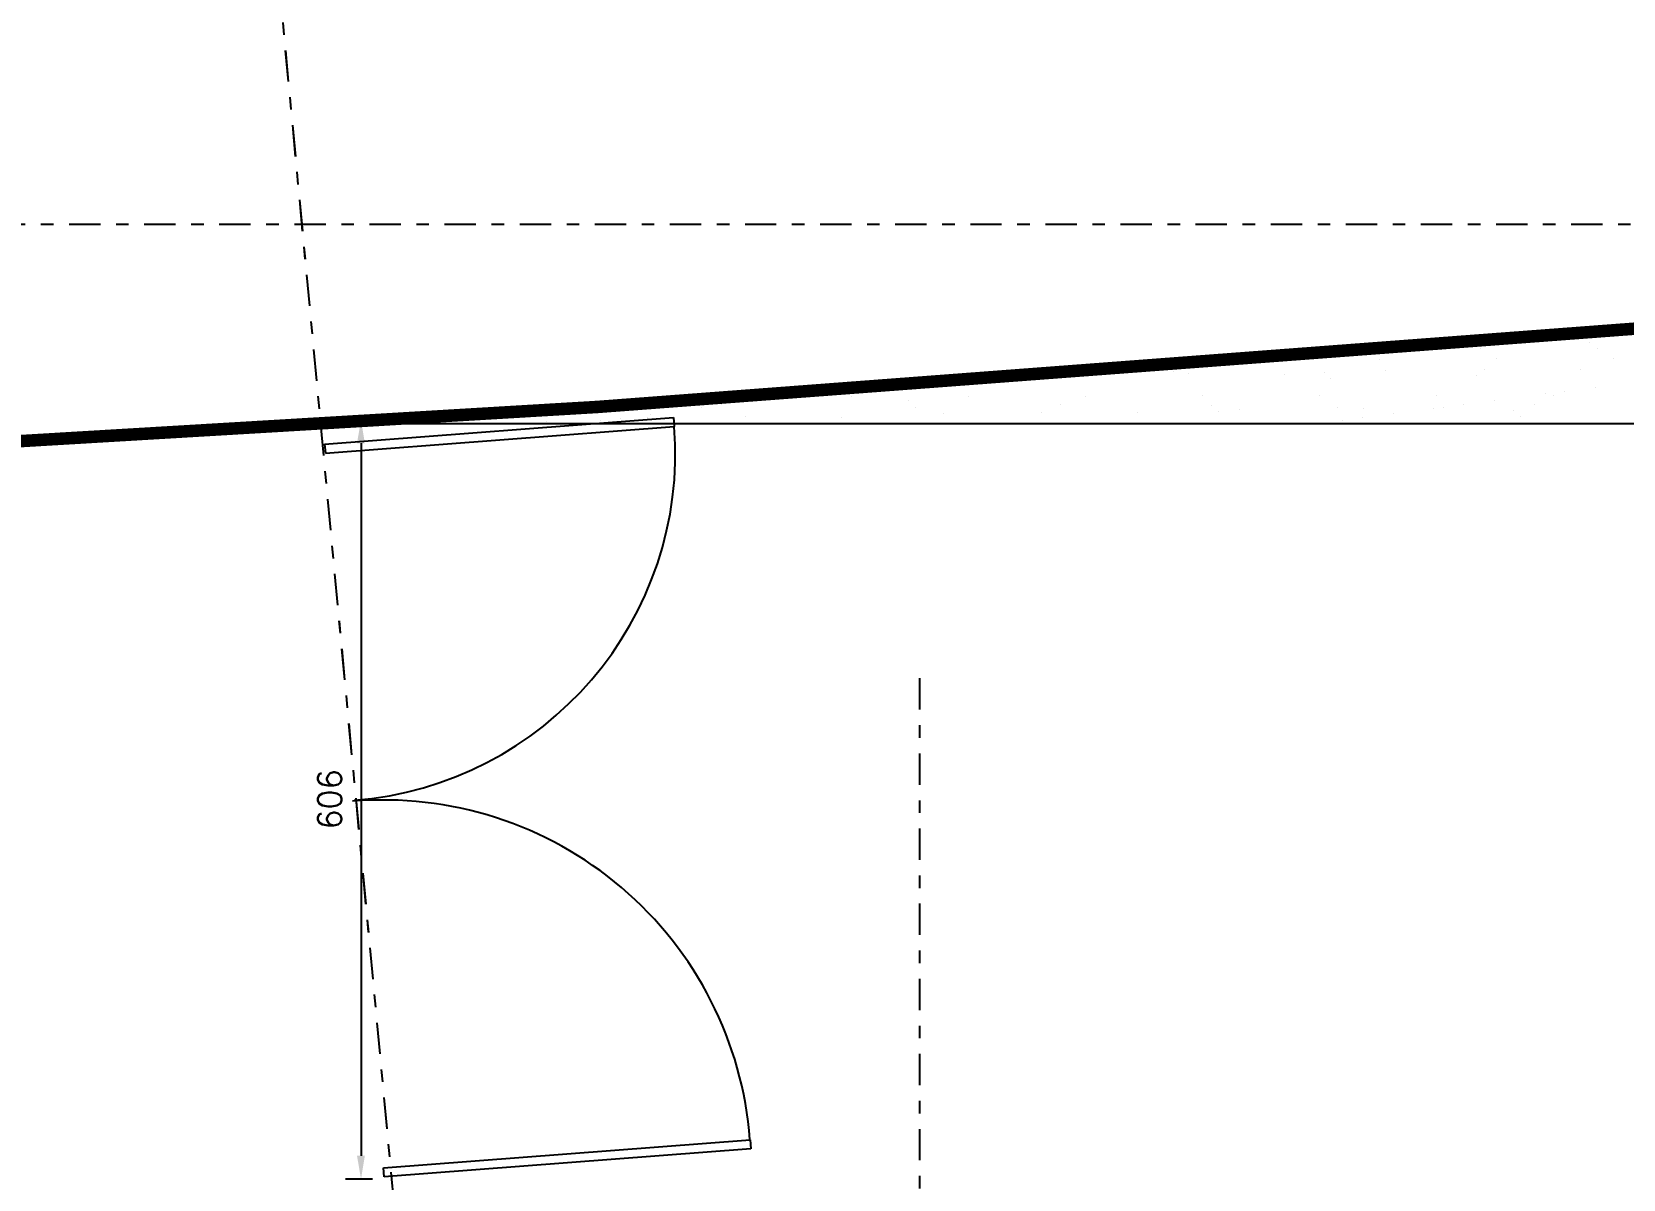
# Model space of a CAD drawing. Header units: millimetres. Extents: x 340 to 1003762, y 22 to 362022.
# Drawn here: x 357.06 to 369.77, y 90.72 to 99.88 of the extents above; entities that cross this region are included whole.
import ezdxf
from ezdxf.xclip import XClip

# ---------------------------------------------------------------- set-up
doc = ezdxf.new("R2010")
doc.units = ezdxf.units.MM
doc.header["$XCLIPFRAME"] = 0
doc.linetypes.add('LSBB_P_002 - PLANTA 1° NIVEL SALA DE VENTAS$0$000_ALTILLO PROPUESTA$0$HIDDEN', pattern=[0.375, 0.25, -0.125])
doc.linetypes.add('LSBB_P_002 - PLANTA 1° NIVEL SALA DE VENTAS$0$DASHDOT2', pattern=[0.5, 0.25, -0.125, 0, -0.125])
doc.layers.add('LSBB_P_002 - PLANTA 1° NIVEL SALA DE VENTAS$0$0.1', color=8, linetype='Continuous', lineweight=5)
for name, color, linetype in [('LSBB_P_002 - PLANTA 1° NIVEL SALA DE VENTAS$0$COTAS 125', 2, 'Continuous'), ('LSBB_P_002 - PLANTA 1° NIVEL SALA DE VENTAS$0$COTAS-EXT', 4, 'Continuous'), ('LSBB_P_002 - PLANTA 1° NIVEL SALA DE VENTAS$0$EJE', 4, 'LSBB_P_002 - PLANTA 1° NIVEL SALA DE VENTAS$0$DASHDOT2'), ('LSBB_P_002 - PLANTA 1° NIVEL SALA DE VENTAS$0$EJES', 8, 'LSBB_P_002 - PLANTA 1° NIVEL SALA DE VENTAS$0$DASHDOT2'), ('LSBB_P_002 - PLANTA 1° NIVEL SALA DE VENTAS$0$HATCH', 8, 'Continuous'), ('LSBB_P_002 - PLANTA 1° NIVEL SALA DE VENTAS$0$MUROS', 5, 'Continuous'), ('LSBB_P_002 - PLANTA 1° NIVEL SALA DE VENTAS$0$PAVIMENTOS', 8, 'Continuous'), ('XREF', 7, 'Continuous')]:
    doc.layers.add(name, color=color, linetype=linetype)
doc.styles.add('LSBB_P_002 - PLANTA 1° NIVEL SALA DE VENTAS$0$1212_EXTERIORES OP8$0$STANDARD', font='txt')
doc.styles.add('LSBB_P_002 - PLANTA 1° NIVEL SALA DE VENTAS$0$ROMANS', font='romans')
doc.linetypes.add('LSBB_P_002 - PLANTA 1° NIVEL SALA DE VENTAS$0$1212_EXTERIORES OP8$0${ -E- }', pattern='A,4,-0.75,["E",LSBB_P_002 - PLANTA 1° NIVEL SALA DE VENTAS$0$1212_EXTERIORES OP8$0$STANDARD,S=0.15,R=0,X=-0.05,Y=-0.07],-0.75', length=5.5)
doc.dimstyles.new('LSBB_P_002 - PLANTA 1° NIVEL SALA DE VENTAS$0$DIMENSION-125', dxfattribs={"dimscale": 125, "dimtxt": 0.0015, "dimasz": 0.0015, "dimexe": 0.001, "dimexo": 0.0005, "dimgap": 0.0005, "dimtad": 1, "dimdec": 0, "dimlfac": 100, "dimzin": 0, "dimdsep": 46, "dimtxsty": 'LSBB_P_002 - PLANTA 1° NIVEL SALA DE VENTAS$0$ROMANS', "dimcen": 0.004, "dimclrd": 4, "dimclre": 8, "dimclrt": 3, "dimadec": 0, "dimazin": 0, "dimtfac": 1, "dimtdec": 0, "dimtix": 1, "dimtofl": 0, "dimtmove": 2, "dimatfit": 3, "dimfxl": 0, "dimtolj": 1, "dimtzin": 0, "dimarcsym": 0})

# ---------------------------------------------------------------- blocks, each defined once
blk = doc.blocks.new('*X45')
at = {"color": 0}
for p, q in [((506.273, 112.191), (506.273, 112.191)), ((506.567, 112.169), (506.567, 112.169)), ((507.436, 112.215), (507.436, 112.215)), ((507.501, 112.17), (507.501, 112.17)), ((504.825, 112.085), (504.825, 112.085)), ((505.759, 112.086), (505.759, 112.086)), ((506.694, 112.088), (506.694, 112.088)), ((507.628, 112.09), (507.628, 112.09)), ((502.636, 111.929), (502.636, 111.929)), ((503.446, 111.958), (503.446, 111.958)), ((504.116, 111.989), (504.116, 111.989)), ((504.232, 111.968), (504.232, 111.968)), ((504.999, 111.965), (504.999, 111.965)), ((505.316, 111.979), (505.316, 111.979)), ((505.371, 111.928), (505.371, 111.928)), ((505.809, 111.994), (505.809, 111.994)), ((506.534, 111.952), (506.534, 111.952)), ((506.595, 112.004), (506.595, 112.004)), ((507.362, 112), (507.362, 112)), ((500.609, 111.786), (500.609, 111.786)), ((500.745, 111.752), (500.745, 111.752)), ((500.795, 111.762), (500.795, 111.762)), ((501.152, 111.806), (501.152, 111.806)), ((501.309, 111.826), (501.309, 111.826)), ((501.544, 111.788), (501.544, 111.788)), ((501.996, 111.752), (501.996, 111.752)), ((502.478, 111.789), (502.478, 111.789)), ((503.412, 111.791), (503.412, 111.791)), ((504.346, 111.793), (504.346, 111.793)), ((505.281, 111.794), (505.281, 111.794)), ((506.215, 111.796), (506.215, 111.796)), ((506.674, 111.756), (506.674, 111.756)), ((507.082, 111.81), (507.082, 111.81)), ((507.149, 111.798), (507.149, 111.798)), ((507.238, 111.83), (507.238, 111.83)), ((507.482, 111.862), (507.482, 111.862)), ((499.937, 111.646), (499.937, 111.646)), ((500.345, 111.7), (500.345, 111.7)), ((500.501, 111.72), (500.501, 111.72)), ((500.697, 111.626), (500.697, 111.626)), ((502.051, 111.701), (502.051, 111.701)), ((502.274, 111.651), (502.274, 111.651)), ((503.06, 111.662), (503.06, 111.662)), ((503.214, 111.726), (503.214, 111.726)), ((503.827, 111.658), (503.827, 111.658)), ((504.414, 111.715), (504.414, 111.715)), ((504.47, 111.665), (504.47, 111.665)), ((504.637, 111.687), (504.637, 111.687)), ((505.423, 111.697), (505.423, 111.697)), ((505.632, 111.689), (505.632, 111.689)), ((505.867, 111.65), (505.867, 111.65)), ((506.19, 111.693), (506.19, 111.693)), ((506.274, 111.703), (506.274, 111.703)), ((506.43, 111.724), (506.43, 111.724)), ((506.833, 111.678), (506.833, 111.678)), ((506.888, 111.628), (506.888, 111.628)), ((507, 111.723), (507, 111.723)), ((497.548, 111.58), (497.548, 111.58)), ((498.334, 111.59), (498.334, 111.59)), ((499.101, 111.587), (499.101, 111.587)), ((499.537, 111.593), (499.537, 111.593)), ((499.694, 111.614), (499.694, 111.614)), ((499.911, 111.616), (499.911, 111.616)), ((501.464, 111.622), (501.464, 111.622)), ((505.467, 111.597), (505.467, 111.597)), ((505.623, 111.618), (505.623, 111.618))]:
    blk.add_line(p, q, dxfattribs=at)
blk = doc.blocks.new('*D125')
at = {"layer": 'LSBB_P_002 - PLANTA 1° NIVEL SALA DE VENTAS$0$COTAS 125', "color": 8, "linetype": 'Continuous', "lineweight": -2, "transparency": 16777216}
for p, q in [((775.067, 311.605), (774.851, 311.605)), ((775.067, 305.541), (774.851, 305.541))]:
    blk.add_line(p, q, dxfattribs=at)
at = {"layer": 'LSBB_P_002 - PLANTA 1° NIVEL SALA DE VENTAS$0$COTAS 125', "linetype": 'Continuous', "lineweight": -2, "transparency": 16777216}
blk.add_line((774.976, 311.418), (774.976, 305.728), dxfattribs=at)
at = {"layer": 'LSBB_P_002 - PLANTA 1° NIVEL SALA DE VENTAS$0$COTAS 125', "transparency": 16777216}
for points in [[(774.944, 311.418), (775.007, 311.418), (774.976, 311.605)], [(774.944, 305.728), (775.007, 305.728), (774.976, 305.541)]]:
    blk.add_solid(points, dxfattribs=at)
at = {"layer": 'LSBB_P_002 - PLANTA 1° NIVEL SALA DE VENTAS$0$COTAS 125', "color": 2, "transparency": 16777216, "insert": (774.726, 308.573), "char_height": 0.1875, "attachment_point": 5, "rotation": 90, "style": 'LSBB_P_002 - PLANTA 1° NIVEL SALA DE VENTAS$0$ROMANS'}
blk.add_mtext('\\A1;606', dxfattribs=at)
blk = doc.blocks.new('LSBB_P_002 - PLANTA 1° NIVEL SALA DE VENTAS', base_point=(223.57, 14.22))
at = {"layer": 'LSBB_P_002 - PLANTA 1° NIVEL SALA DE VENTAS$0$0.1', "linetype": 'LSBB_P_002 - PLANTA 1° NIVEL SALA DE VENTAS$0$1212_EXTERIORES OP8$0${ -E- }', "const_width": 0.1}
blk.add_lwpolyline([(767.369, 324), (768.571, 311.217), (776.864, 311.708), (787.403, 312.503), (787.397, 312.604), (807.28, 314.148), (807.254, 314.432), (811.116, 314.798), (810.909, 327.194), (794.883, 326.28), (788.186, 325.891), (787.156, 325.821), (778.341, 325.036), (767.371, 323.97)], close=True, dxfattribs=at)
at = {"layer": 'LSBB_P_002 - PLANTA 1° NIVEL SALA DE VENTAS$0$COTAS-EXT', "color": 8}
for p, q in [((777.473, 311.624), (777.479, 311.551)), ((775.155, 305.632), (778.084, 305.856)), ((778.089, 305.783), (775.16, 305.559)), ((778.084, 305.856), (778.089, 305.783)), ((775.16, 305.559), (775.155, 305.632))]:
    blk.add_line(p, q, dxfattribs=at)
blk.add_arc((774.707, 311.339), 2.78, 274.4078, 4.377, dxfattribs=at)
at = {"layer": 'LSBB_P_002 - PLANTA 1° NIVEL SALA DE VENTAS$0$EJE', "color": 2}
for p, q in [((770.982, 350.567), (780.846, 245.762)), ((772.543, 333.988), (780.571, 248.683))]:
    blk.add_line(p, q, dxfattribs=at)
at = {"layer": 'LSBB_P_002 - PLANTA 1° NIVEL SALA DE VENTAS$0$EJES'}
for p, q in [((877.894, 313.166), (769.057, 313.166)), ((779.439, 309.541), (779.439, 242.519))]:
    blk.add_line(p, q, dxfattribs=at)
at = {"layer": 'LSBB_P_002 - PLANTA 1° NIVEL SALA DE VENTAS$0$MUROS', "color": 8}
for points in [[(774.685, 311.411), (777.473, 311.624)], [(774.691, 311.338), (777.479, 311.551)], [(774.685, 311.411), (774.691, 311.338)]]:
    blk.add_lwpolyline(points, dxfattribs=at)
at = {"layer": 'LSBB_P_002 - PLANTA 1° NIVEL SALA DE VENTAS$0$PAVIMENTOS', "color": 8}
blk.add_line((815.064, 311.574), (774.599, 311.574), dxfattribs=at)
blk.add_arc((775.155, 305.632), 2.937, 4.377, 94.8416, dxfattribs=at)
at = {"layer": 'LSBB_P_002 - PLANTA 1° NIVEL SALA DE VENTAS$0$HATCH', "color": 9, "linetype": 'LSBB_P_002 - PLANTA 1° NIVEL SALA DE VENTAS$0$000_ALTILLO PROPUESTA$0$HIDDEN'}
blk.add_blockref('*X45', (277.354, 200.004), dxfattribs=at)
at = {"layer": 'LSBB_P_002 - PLANTA 1° NIVEL SALA DE VENTAS$0$COTAS 125', "color": 2}
dim = blk.add_linear_dim(base=(774.976, 305.541), p1=(775.13, 311.605), p2=(775.13, 305.541), angle=90, dimstyle='LSBB_P_002 - PLANTA 1° NIVEL SALA DE VENTAS$0$DIMENSION-125', override={"dimclrd": 256, "dimclrt": 2, "dimfxl": 0.005}, dxfattribs=at)
dim.commit()
dim.dimension.update_dxf_attribs({"geometry": '*D125', "text_midpoint": (774.726, 308.573), "dimtype": 128})

msp = doc.modelspace()

# ---------------------------------------------------------------- block references
at = {"layer": 'XREF'}
ref = msp.add_blockref('LSBB_P_002 - PLANTA 1° NIVEL SALA DE VENTAS', (-191.719, -200.6), dxfattribs=at)
XClip(ref).set_block_clipping_path([(755.454857474, 236.6800249606), (887.3150098981, 333.6713636781)])

doc.saveas('drawing.dxf')
